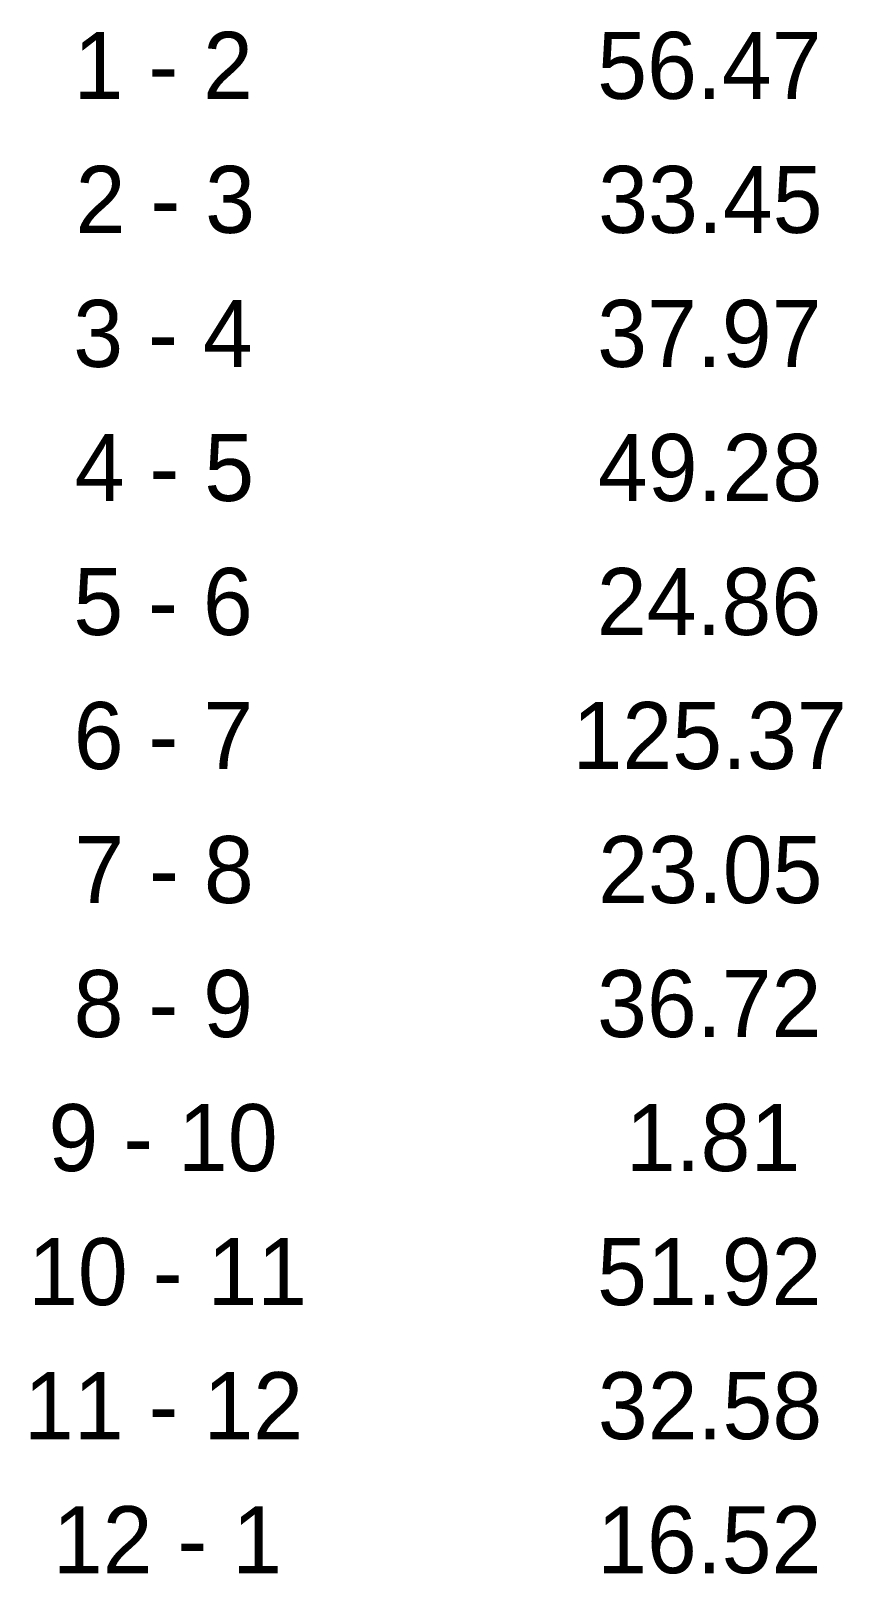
# Model space of a CAD drawing. Extents: x 530129 to 533640, y 1849008 to 1849620.
# Drawn here: x 530128.9 to 530201.6, y 1849008.3 to 1849146.5 of the extents above.
import ezdxf

# ---------------------------------------------------------------- set-up
doc = ezdxf.new("R2010")
doc.units = 0
doc.layers.add('Level 52', color=7, linetype='Continuous')

msp = doc.modelspace()

# ---------------------------------------------------------------- texts
at = {"layer": 'Level 52'}
for s, p in [('1 - 2', (530132.77, 1849140.39)), ('56.47', (530179.63, 1849140.39)), ('2 - 3', (530132.95, 1849128.39)), ('33.45', (530179.72, 1849128.39)), ('3 - 4', (530132.74, 1849116.39)), ('37.97', (530179.63, 1849116.39)), ('49.28', (530179.69, 1849104.39)), ('4 - 5', (530132.87, 1849104.39)), ('5 - 6', (530132.75, 1849092.39)), ('24.86', (530179.6, 1849092.39)), ('6 - 7', (530132.78, 1849080.39)), ('125.37', (530177.42, 1849080.39)), ('7 - 8', (530132.84, 1849068.39)), ('23.05', (530179.72, 1849068.39)), ('8 - 9', (530132.77, 1849056.39)), ('36.72', (530179.62, 1849056.39)), ('9 - 10', (530130.52, 1849044.39)), ('1.81', (530182.19, 1849044.39)), ('10 - 11', (530128.69, 1849032.39)), ('51.92', (530179.62, 1849032.39)), ('11 - 12', (530128.33, 1849020.39)), ('32.58', (530179.69, 1849020.39)), ('12 - 1', (530130.91, 1849008.39)), ('16.52', (530179.62, 1849008.39))]:
    msp.add_text(s, height=6, dxfattribs=at).set_placement(p)

doc.saveas('drawing.dxf')
